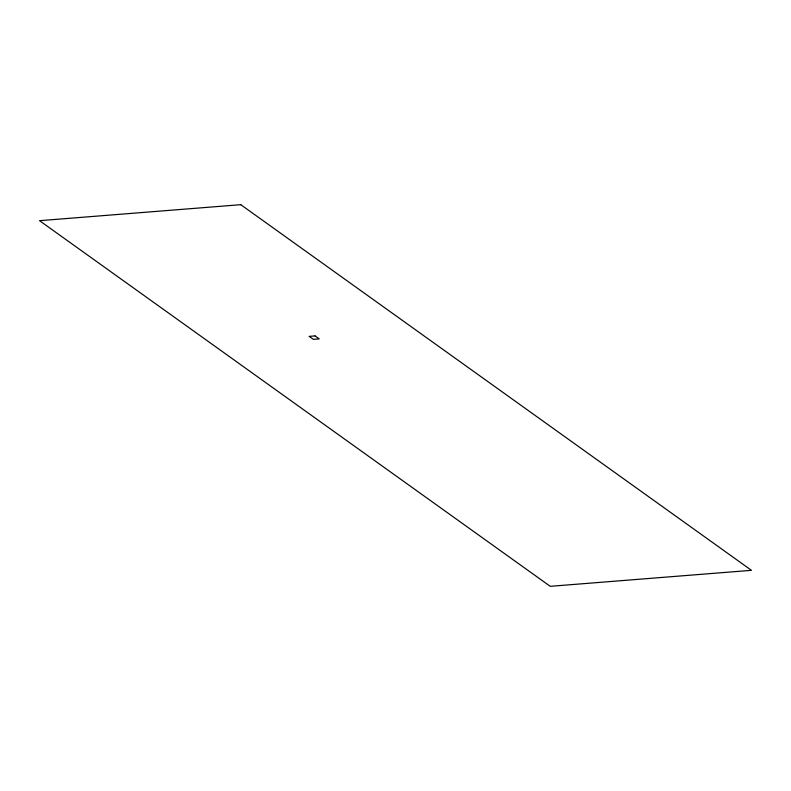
<?xml version="1.0" encoding="UTF-8"?>
<svg xmlns="http://www.w3.org/2000/svg" width="791" height="791" viewBox="0 0 791 791"><rect width="100%" height="100%" fill="white"/><g stroke="black" fill="none" stroke-linecap="round" stroke-linejoin="round"><path stroke-width="1.19" d="M240.761 204.681L39.55 220.679L550.239 586.319L751.45 570.321L240.761 204.681M315.045 335.908L309.172 336.373L313.345 339.359L319.218 338.884L315.045 335.908"/></g></svg>
